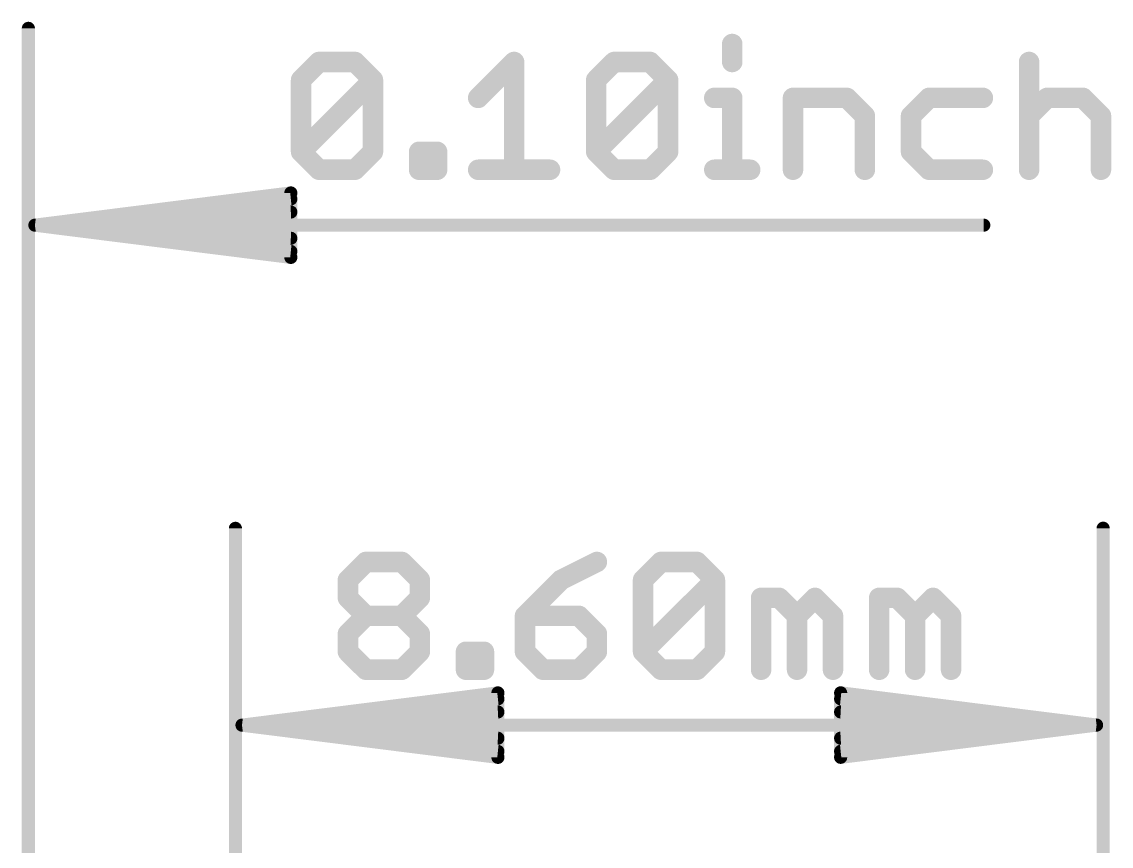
# Model space of a CAD drawing. Extents: x -40 to 67, y -21 to 32.
# Drawn here: x 3.74 to 14.54, y 23.82 to 31.99 of the extents above; entities that cross this region are included whole.
import ezdxf

# ---------------------------------------------------------------- set-up
doc = ezdxf.new("R2010")
doc.units = 0
doc.layers.add('47', color=253, linetype='CONTINUOUS')

msp = doc.modelspace()

# ---------------------------------------------------------------- linework, layer by layer
at = {"layer": '47'}
for points, const_width in [([(3.81, 19.558), (3.81, 31.922)], 0.13), ([(10.7824, 31.7668), (10.7824, 31.5888)], 0.2032), ([(6.5116, 31.4109), (6.6896, 31.5888)], 0.2032), ([(6.6896, 31.5888), (7.0455, 31.5888)], 0.2032), ([(7.0455, 31.5888), (7.2234, 31.4109)], 0.2032), ([(8.2657, 31.2329), (8.6216, 31.5888)], 0.2032), ([(8.6216, 31.5888), (8.6216, 30.5211)], 0.2032), ([(9.4351, 31.4109), (9.613, 31.5888)], 0.2032), ([(9.613, 31.5888), (9.9689, 31.5888)], 0.2032), ([(9.9689, 31.5888), (10.1469, 31.4109)], 0.2032), ([(13.7229, 31.5888), (13.7229, 30.5211)], 0.2032), ([(6.5116, 30.699), (6.5116, 31.4109)], 0.2032), ([(6.5116, 30.699), (7.2234, 31.4109)], 0.2032), ([(7.2234, 31.4109), (7.2234, 30.699)], 0.2032), ([(9.4351, 30.699), (9.4351, 31.4109)], 0.2032), ([(9.4351, 30.699), (10.1469, 31.4109)], 0.2032), ([(10.1469, 31.4109), (10.1469, 30.699)], 0.2032), ([(10.6045, 31.2329), (10.7824, 31.2329)], 0.2032), ([(10.7824, 31.2329), (10.7824, 30.5211)], 0.2032), ([(11.3841, 30.5211), (11.3841, 31.2329)], 0.2032), ([(11.3841, 31.2329), (11.9179, 31.2329)], 0.2032), ([(11.9179, 31.2329), (12.0959, 31.055)], 0.2032), ([(12.7314, 31.2329), (12.5535, 31.055)], 0.2032), ([(13.2653, 31.2329), (12.7314, 31.2329)], 0.2032), ([(13.7229, 31.055), (13.9008, 31.2329)], 0.2032), ([(13.9008, 31.2329), (14.2567, 31.2329)], 0.2032), ([(14.2567, 31.2329), (14.4347, 31.055)], 0.2032), ([(12.0959, 31.055), (12.0959, 30.5211)], 0.2032), ([(12.5535, 31.055), (12.5535, 30.699)], 0.2032), ([(14.4347, 31.055), (14.4347, 30.5211)], 0.2032), ([(6.6896, 30.5211), (6.5116, 30.699)], 0.2032), ([(7.2234, 30.699), (7.0455, 30.5211)], 0.2032), ([(7.681, 30.5211), (7.681, 30.699)], 0.2032), ([(7.681, 30.699), (7.8589, 30.699)], 0.2032), ([(7.8589, 30.699), (7.8589, 30.5211)], 0.2032), ([(9.613, 30.5211), (9.4351, 30.699)], 0.2032), ([(10.1469, 30.699), (9.9689, 30.5211)], 0.2032), ([(12.5535, 30.699), (12.7314, 30.5211)], 0.2032), ([(7.0455, 30.5211), (6.6896, 30.5211)], 0.2032), ([(7.8589, 30.5211), (7.681, 30.5211)], 0.2032), ([(8.2657, 30.5211), (8.9775, 30.5211)], 0.2032), ([(9.9689, 30.5211), (9.613, 30.5211)], 0.2032), ([(10.6045, 30.5211), (10.9604, 30.5211)], 0.2032), ([(12.7314, 30.5211), (13.2653, 30.5211)], 0.2032), ([(3.875, 29.972), (6.41, 30.2912)], 0.13), ([(6.41, 30.2912), (6.41, 29.6528)], 0.13), ([(3.875, 29.972), (6.41, 30.232)], 0.13), ([(3.875, 29.972), (6.41, 30.102)], 0.13), ([(3.875, 29.972), (13.274, 29.972)], 0.13), ([(6.41, 29.6528), (3.875, 29.972)], 0.13), ([(6.41, 29.842), (3.875, 29.972)], 0.13), ([(6.41, 29.712), (3.875, 29.972)], 0.13), ([(5.862, 18.16), (5.861, 26.9685)], 0.13), ([(14.4572, 18.161), (14.4562, 26.9695)], 0.13), ([(6.9756, 26.4575), (7.1536, 26.6355)], 0.2032), ([(7.1536, 26.6355), (7.5095, 26.6355)], 0.2032), ([(7.5095, 26.6355), (7.6874, 26.4575)], 0.2032), ([(9.4415, 26.6355), (9.0856, 26.4575)], 0.2032), ([(9.8991, 26.4575), (10.0771, 26.6355)], 0.2032), ([(10.0771, 26.6355), (10.433, 26.6355)], 0.2032), ([(10.433, 26.6355), (10.6109, 26.4575)], 0.2032), ([(6.9756, 26.2796), (6.9756, 26.4575)], 0.2032), ([(7.6874, 26.4575), (7.6874, 26.2796)], 0.2032), ([(9.0856, 26.4575), (8.7297, 26.1016)], 0.2032), ([(9.8991, 25.7457), (9.8991, 26.4575)], 0.2032), ([(9.8991, 25.7457), (10.6109, 26.4575)], 0.2032), ([(10.6109, 26.4575), (10.6109, 25.7457)], 0.2032), ([(7.1536, 26.1016), (6.9756, 26.2796)], 0.2032), ([(7.6874, 26.2796), (7.5095, 26.1016)], 0.2032), ([(11.0685, 25.5677), (11.0685, 26.2796)], 0.2032), ([(11.0685, 26.2796), (11.2465, 26.2796)], 0.2032), ([(11.2465, 26.2796), (11.4244, 26.1016)], 0.2032), ([(11.4244, 26.1016), (11.6024, 26.2796)], 0.2032), ([(11.6024, 26.2796), (11.7803, 26.1016)], 0.2032), ([(12.2379, 25.5677), (12.2379, 26.2796)], 0.2032), ([(12.2379, 26.2796), (12.4159, 26.2796)], 0.2032), ([(12.4159, 26.2796), (12.5938, 26.1016)], 0.2032), ([(12.5938, 26.1016), (12.7718, 26.2796)], 0.2032), ([(12.7718, 26.2796), (12.9497, 26.1016)], 0.2032), ([(6.9756, 25.9237), (7.1536, 26.1016)], 0.2032), ([(7.1536, 26.1016), (7.5095, 26.1016)], 0.2032), ([(7.5095, 26.1016), (7.6874, 25.9237)], 0.2032), ([(8.7297, 26.1016), (8.7297, 25.7457)], 0.2032), ([(9.2636, 26.1016), (8.7297, 26.1016)], 0.2032), ([(9.4415, 25.9237), (9.2636, 26.1016)], 0.2032), ([(11.4244, 26.1016), (11.4244, 25.5677)], 0.2032), ([(11.7803, 26.1016), (11.7803, 25.5677)], 0.2032), ([(12.5938, 26.1016), (12.5938, 25.5677)], 0.2032), ([(12.9497, 26.1016), (12.9497, 25.5677)], 0.2032), ([(6.9756, 25.7457), (6.9756, 25.9237)], 0.2032), ([(7.6874, 25.9237), (7.6874, 25.7457)], 0.2032), ([(9.4415, 25.7457), (9.4415, 25.9237)], 0.2032), ([(7.1536, 25.5677), (6.9756, 25.7457)], 0.2032), ([(7.6874, 25.7457), (7.5095, 25.5677)], 0.2032), ([(8.145, 25.5677), (8.145, 25.7457)], 0.2032), ([(8.145, 25.7457), (8.323, 25.7457)], 0.2032), ([(8.323, 25.7457), (8.323, 25.5677)], 0.2032), ([(8.7297, 25.7457), (8.9077, 25.5677)], 0.2032), ([(9.2636, 25.5677), (9.4415, 25.7457)], 0.2032), ([(10.0771, 25.5677), (9.8991, 25.7457)], 0.2032), ([(10.6109, 25.7457), (10.433, 25.5677)], 0.2032), ([(7.5095, 25.5677), (7.1536, 25.5677)], 0.2032), ([(8.323, 25.5677), (8.145, 25.5677)], 0.2032), ([(8.9077, 25.5677), (9.2636, 25.5677)], 0.2032), ([(10.433, 25.5677), (10.0771, 25.5677)], 0.2032), ([(5.9262, 25.0185), (8.4612, 25.3381)], 0.13), ([(8.4612, 25.3381), (8.4612, 24.6996)], 0.13), ([(14.3914, 25.0195), (11.8564, 25.3385)], 0.13), ([(11.8564, 25.3385), (11.8564, 24.7)], 0.13), ([(5.9262, 25.0185), (8.4612, 25.2788)], 0.13), ([(14.3914, 25.0195), (11.8564, 25.2792)], 0.13), ([(5.9262, 25.0185), (8.4612, 25.1488)], 0.13), ([(14.3914, 25.0195), (11.8564, 25.1492)], 0.13), ([(5.9262, 25.0185), (14.3914, 25.0195)], 0.13), ([(8.4612, 24.6996), (5.9262, 25.0185)], 0.13), ([(8.4612, 24.8888), (5.9262, 25.0185)], 0.13), ([(8.4612, 24.7588), (5.9262, 25.0185)], 0.13), ([(11.8564, 24.7), (14.3914, 25.0195)], 0.13), ([(11.8564, 24.8892), (14.3914, 25.0195)], 0.13), ([(11.8564, 24.7592), (14.3914, 25.0195)], 0.13)]:
    msp.add_lwpolyline(points, dxfattribs=dict(at, const_width=const_width))
for points, const_width in [([(3.8425, 31.922, 1), (3.7775, 31.922)], 0.065), ([(10.8332, 31.7668, 1), (10.7316, 31.7668)], 0.1016), ([(6.6896, 31.6396, 1), (6.6896, 31.538)], 0.1016), ([(6.7255, 31.5529, 1), (6.6536, 31.6247)], 0.1016), ([(7.0814, 31.6247, 1), (7.0095, 31.5529)], 0.1016), ([(7.0455, 31.538, 1), (7.0455, 31.6396)], 0.1016), ([(8.6724, 31.5888, 1), (8.5708, 31.5888)], 0.1016), ([(8.6575, 31.5529, 1), (8.5857, 31.6247)], 0.1016), ([(9.613, 31.6396, 1), (9.613, 31.538)], 0.1016), ([(9.649, 31.5529, 1), (9.5771, 31.6247)], 0.1016), ([(10.0049, 31.6247, 1), (9.933, 31.5529)], 0.1016), ([(9.9689, 31.538, 1), (9.9689, 31.6396)], 0.1016), ([(10.7316, 31.5888, 1), (10.8332, 31.5888)], 0.1016), ([(13.7737, 31.5888, 1), (13.6721, 31.5888)], 0.1016), ([(6.5624, 31.4109, 1), (6.4608, 31.4109)], 0.1016), ([(7.2742, 31.4109, 1), (7.1726, 31.4109)], 0.1016), ([(7.2593, 31.3749, 1), (7.1875, 31.4468)], 0.1016), ([(9.4859, 31.4109, 1), (9.3843, 31.4109)], 0.1016), ([(10.1977, 31.4109, 1), (10.0961, 31.4109)], 0.1016), ([(10.1828, 31.3749, 1), (10.111, 31.4468)], 0.1016), ([(6.4757, 31.4468, 1), (6.5475, 31.3749)], 0.1016), ([(7.1875, 31.3749, 1), (7.2593, 31.4468)], 0.1016), ([(9.3992, 31.4468, 1), (9.471, 31.3749)], 0.1016), ([(10.111, 31.3749, 1), (10.1828, 31.4468)], 0.1016), ([(8.2298, 31.2688, 1), (8.3016, 31.197)], 0.1016), ([(10.6045, 31.2837, 1), (10.6045, 31.1821)], 0.1016), ([(10.8332, 31.2329, 1), (10.7316, 31.2329)], 0.1016), ([(10.7824, 31.1821, 1), (10.7824, 31.2837)], 0.1016), ([(11.4349, 31.2329, 1), (11.3333, 31.2329)], 0.1016), ([(11.3841, 31.2837, 1), (11.3841, 31.1821)], 0.1016), ([(11.9539, 31.2688, 1), (11.882, 31.197)], 0.1016), ([(11.9179, 31.1821, 1), (11.9179, 31.2837)], 0.1016), ([(12.7314, 31.2837, 1), (12.7314, 31.1821)], 0.1016), ([(12.7674, 31.197, 1), (12.6955, 31.2688)], 0.1016), ([(13.2653, 31.1821, 1), (13.2653, 31.2837)], 0.1016), ([(13.9008, 31.2837, 1), (13.9008, 31.1821)], 0.1016), ([(13.9367, 31.197, 1), (13.8649, 31.2688)], 0.1016), ([(14.2927, 31.2688, 1), (14.2208, 31.197)], 0.1016), ([(14.2567, 31.1821, 1), (14.2567, 31.2837)], 0.1016), ([(12.1467, 31.055, 1), (12.0451, 31.055)], 0.1016), ([(12.06, 31.019, 1), (12.1318, 31.0909)], 0.1016), ([(12.6043, 31.055, 1), (12.5027, 31.055)], 0.1016), ([(12.5176, 31.0909, 1), (12.5894, 31.019)], 0.1016), ([(13.687, 31.0909, 1), (13.7588, 31.019)], 0.1016), ([(14.4855, 31.055, 1), (14.3839, 31.055)], 0.1016), ([(14.3988, 31.019, 1), (14.4706, 31.0909)], 0.1016), ([(6.5475, 30.735, 1), (6.4757, 30.6631)], 0.1016), ([(6.4757, 30.735, 1), (6.5475, 30.6631)], 0.1016), ([(7.2593, 30.6631, 1), (7.1875, 30.735)], 0.1016), ([(7.7318, 30.699, 1), (7.6302, 30.699)], 0.1016), ([(7.681, 30.7498, 1), (7.681, 30.6483)], 0.1016), ([(7.9097, 30.699, 1), (7.8081, 30.699)], 0.1016), ([(7.8589, 30.6483, 1), (7.8589, 30.7498)], 0.1016), ([(9.471, 30.735, 1), (9.3992, 30.6631)], 0.1016), ([(9.3992, 30.735, 1), (9.471, 30.6631)], 0.1016), ([(10.1828, 30.6631, 1), (10.111, 30.735)], 0.1016), ([(12.5894, 30.735, 1), (12.5176, 30.6631)], 0.1016), ([(6.4608, 30.699, 1), (6.5624, 30.699)], 0.1016), ([(7.1726, 30.699, 1), (7.2742, 30.699)], 0.1016), ([(9.3843, 30.699, 1), (9.4859, 30.699)], 0.1016), ([(10.0961, 30.699, 1), (10.1977, 30.699)], 0.1016), ([(12.5027, 30.699, 1), (12.6043, 30.699)], 0.1016), ([(6.6896, 30.5719, 1), (6.6896, 30.4703)], 0.1016), ([(6.6536, 30.4852, 1), (6.7255, 30.557)], 0.1016), ([(7.0095, 30.557, 1), (7.0814, 30.4852)], 0.1016), ([(7.0455, 30.4703, 1), (7.0455, 30.5719)], 0.1016), ([(7.681, 30.5719, 1), (7.681, 30.4703)], 0.1016), ([(7.6302, 30.5211, 1), (7.7318, 30.5211)], 0.1016), ([(7.8081, 30.5211, 1), (7.9097, 30.5211)], 0.1016), ([(7.8589, 30.4703, 1), (7.8589, 30.5719)], 0.1016), ([(8.2657, 30.5719, 1), (8.2657, 30.4703)], 0.1016), ([(8.5708, 30.5211, 1), (8.6724, 30.5211)], 0.1016), ([(8.9775, 30.4703, 1), (8.9775, 30.5719)], 0.1016), ([(9.613, 30.5719, 1), (9.613, 30.4703)], 0.1016), ([(9.5771, 30.4852, 1), (9.649, 30.557)], 0.1016), ([(9.933, 30.557, 1), (10.0049, 30.4852)], 0.1016), ([(9.9689, 30.4703, 1), (9.9689, 30.5719)], 0.1016), ([(10.6045, 30.5719, 1), (10.6045, 30.4703)], 0.1016), ([(10.7316, 30.5211, 1), (10.8332, 30.5211)], 0.1016), ([(10.9604, 30.4703, 1), (10.9604, 30.5719)], 0.1016), ([(11.3333, 30.5211, 1), (11.4349, 30.5211)], 0.1016), ([(12.0451, 30.5211, 1), (12.1467, 30.5211)], 0.1016), ([(12.7314, 30.5719, 1), (12.7314, 30.4703)], 0.1016), ([(12.6955, 30.4852, 1), (12.7674, 30.557)], 0.1016), ([(13.2653, 30.4703, 1), (13.2653, 30.5719)], 0.1016), ([(13.6721, 30.5211, 1), (13.7737, 30.5211)], 0.1016), ([(14.3839, 30.5211, 1), (14.4855, 30.5211)], 0.1016), ([(6.4425, 30.2912, 1), (6.3775, 30.2912)], 0.065), ([(6.4141, 30.259, 1), (6.4059, 30.3235)], 0.065), ([(6.4133, 30.1997, 1), (6.4067, 30.2643)], 0.065), ([(6.4117, 30.0695, 1), (6.4083, 30.1345)], 0.065), ([(3.875, 30.0045, 1), (3.875, 29.9395)], 0.065), ([(3.8791, 30.0042, 1), (3.8709, 29.9398)], 0.065), ([(3.8733, 30.0045, 1), (3.8767, 29.9395)], 0.065), ([(3.8767, 30.0045, 1), (3.8733, 29.9395)], 0.065), ([(3.8783, 30.0043, 1), (3.8717, 29.9397)], 0.065), ([(3.8717, 30.0043, 1), (3.8783, 29.9397)], 0.065), ([(3.8709, 30.0042, 1), (3.8791, 29.9398)], 0.065), ([(13.274, 29.9395, 1), (13.274, 30.0045)], 0.065), ([(6.4083, 29.8095, 1), (6.4117, 29.8745)], 0.065), ([(6.3775, 29.6528, 1), (6.4425, 29.6528)], 0.065), ([(6.4059, 29.6205, 1), (6.4141, 29.685)], 0.065), ([(6.4067, 29.6797, 1), (6.4133, 29.7443)], 0.065), ([(5.8935, 26.9685, 1), (5.8285, 26.9685)], 0.065), ([(14.4887, 26.9695, 1), (14.4237, 26.9695)], 0.065), ([(7.1536, 26.6863, 1), (7.1536, 26.5847)], 0.1016), ([(7.1895, 26.5995, 1), (7.1177, 26.6714)], 0.1016), ([(7.5454, 26.6714, 1), (7.4736, 26.5995)], 0.1016), ([(7.5095, 26.5847, 1), (7.5095, 26.6863)], 0.1016), ([(9.4642, 26.59, 1), (9.4188, 26.6809)], 0.1016), ([(10.0771, 26.6863, 1), (10.0771, 26.5847)], 0.1016), ([(10.113, 26.5995, 1), (10.0411, 26.6714)], 0.1016), ([(10.4689, 26.6714, 1), (10.3971, 26.5995)], 0.1016), ([(10.433, 26.5847, 1), (10.433, 26.6863)], 0.1016), ([(7.0264, 26.4575, 1), (6.9248, 26.4575)], 0.1016), ([(7.7382, 26.4575, 1), (7.6366, 26.4575)], 0.1016), ([(9.0629, 26.5029, 1), (9.1083, 26.4121)], 0.1016), ([(9.1215, 26.4216, 1), (9.0497, 26.4934)], 0.1016), ([(9.9499, 26.4575, 1), (9.8483, 26.4575)], 0.1016), ([(10.6617, 26.4575, 1), (10.5601, 26.4575)], 0.1016), ([(10.6468, 26.4216, 1), (10.575, 26.4934)], 0.1016), ([(6.9397, 26.4934, 1), (7.0115, 26.4216)], 0.1016), ([(7.6515, 26.4216, 1), (7.7234, 26.4934)], 0.1016), ([(9.8632, 26.4934, 1), (9.935, 26.4216)], 0.1016), ([(10.575, 26.4216, 1), (10.6468, 26.4934)], 0.1016), ([(7.0115, 26.3155, 1), (6.9397, 26.2436)], 0.1016), ([(7.7234, 26.2436, 1), (7.6515, 26.3155)], 0.1016), ([(11.1193, 26.2796, 1), (11.0177, 26.2796)], 0.1016), ([(11.0685, 26.3304, 1), (11.0685, 26.2288)], 0.1016), ([(11.2824, 26.3155, 1), (11.2105, 26.2436)], 0.1016), ([(11.2465, 26.2288, 1), (11.2465, 26.3304)], 0.1016), ([(11.6383, 26.3155, 1), (11.5665, 26.2436)], 0.1016), ([(11.6383, 26.2436, 1), (11.5665, 26.3155)], 0.1016), ([(12.2887, 26.2796, 1), (12.1871, 26.2796)], 0.1016), ([(12.2379, 26.3304, 1), (12.2379, 26.2288)], 0.1016), ([(12.4518, 26.3155, 1), (12.3799, 26.2436)], 0.1016), ([(12.4159, 26.2288, 1), (12.4159, 26.3304)], 0.1016), ([(12.8077, 26.3155, 1), (12.7358, 26.2436)], 0.1016), ([(12.8077, 26.2436, 1), (12.7358, 26.3155)], 0.1016), ([(6.9248, 26.2796, 1), (7.0264, 26.2796)], 0.1016), ([(7.6366, 26.2796, 1), (7.7382, 26.2796)], 0.1016), ([(7.1536, 26.1524, 1), (7.1536, 26.0508)], 0.1016), ([(7.1895, 26.0657, 1), (7.1177, 26.1375)], 0.1016), ([(7.1177, 26.0657, 1), (7.1895, 26.1375)], 0.1016), ([(7.5454, 26.1375, 1), (7.4736, 26.0657)], 0.1016), ([(7.4736, 26.1375, 1), (7.5454, 26.0657)], 0.1016), ([(7.5095, 26.0508, 1), (7.5095, 26.1524)], 0.1016), ([(8.7805, 26.1016, 1), (8.6789, 26.1016)], 0.1016), ([(8.7297, 26.1524, 1), (8.7297, 26.0508)], 0.1016), ([(8.6938, 26.1375, 1), (8.7656, 26.0657)], 0.1016), ([(9.2995, 26.1375, 1), (9.2277, 26.0657)], 0.1016), ([(9.2636, 26.0508, 1), (9.2636, 26.1524)], 0.1016), ([(11.4752, 26.1016, 1), (11.3736, 26.1016)], 0.1016), ([(11.3885, 26.1375, 1), (11.4603, 26.0657)], 0.1016), ([(11.3885, 26.0657, 1), (11.4603, 26.1375)], 0.1016), ([(11.8311, 26.1016, 1), (11.7295, 26.1016)], 0.1016), ([(11.7444, 26.0657, 1), (11.8162, 26.1375)], 0.1016), ([(12.6446, 26.1016, 1), (12.543, 26.1016)], 0.1016), ([(12.5579, 26.1375, 1), (12.6297, 26.0657)], 0.1016), ([(12.5579, 26.0657, 1), (12.6297, 26.1375)], 0.1016), ([(13.0005, 26.1016, 1), (12.8989, 26.1016)], 0.1016), ([(12.9138, 26.0657, 1), (12.9856, 26.1375)], 0.1016), ([(7.0264, 25.9237, 1), (6.9248, 25.9237)], 0.1016), ([(6.9397, 25.9596, 1), (7.0115, 25.8877)], 0.1016), ([(7.7382, 25.9237, 1), (7.6366, 25.9237)], 0.1016), ([(7.6515, 25.8877, 1), (7.7234, 25.9596)], 0.1016), ([(9.4923, 25.9237, 1), (9.3907, 25.9237)], 0.1016), ([(9.4056, 25.8877, 1), (9.4774, 25.9596)], 0.1016), ([(7.0115, 25.7816, 1), (6.9397, 25.7098)], 0.1016), ([(6.9248, 25.7457, 1), (7.0264, 25.7457)], 0.1016), ([(7.6366, 25.7457, 1), (7.7382, 25.7457)], 0.1016), ([(7.7234, 25.7098, 1), (7.6515, 25.7816)], 0.1016), ([(8.1958, 25.7457, 1), (8.0942, 25.7457)], 0.1016), ([(8.145, 25.7965, 1), (8.145, 25.6949)], 0.1016), ([(8.3738, 25.7457, 1), (8.2722, 25.7457)], 0.1016), ([(8.323, 25.6949, 1), (8.323, 25.7965)], 0.1016), ([(8.7656, 25.7816, 1), (8.6938, 25.7098)], 0.1016), ([(8.6789, 25.7457, 1), (8.7805, 25.7457)], 0.1016), ([(9.3907, 25.7457, 1), (9.4923, 25.7457)], 0.1016), ([(9.4774, 25.7098, 1), (9.4056, 25.7816)], 0.1016), ([(9.935, 25.7816, 1), (9.8632, 25.7098)], 0.1016), ([(9.8632, 25.7816, 1), (9.935, 25.7098)], 0.1016), ([(9.8483, 25.7457, 1), (9.9499, 25.7457)], 0.1016), ([(10.5601, 25.7457, 1), (10.6617, 25.7457)], 0.1016), ([(10.6468, 25.7098, 1), (10.575, 25.7816)], 0.1016), ([(7.1536, 25.6185, 1), (7.1536, 25.5169)], 0.1016), ([(7.1177, 25.5318, 1), (7.1895, 25.6037)], 0.1016), ([(7.4736, 25.6037, 1), (7.5454, 25.5318)], 0.1016), ([(7.5095, 25.5169, 1), (7.5095, 25.6185)], 0.1016), ([(8.145, 25.6185, 1), (8.145, 25.5169)], 0.1016), ([(8.0942, 25.5677, 1), (8.1958, 25.5677)], 0.1016), ([(8.2722, 25.5677, 1), (8.3738, 25.5677)], 0.1016), ([(8.323, 25.5169, 1), (8.323, 25.6185)], 0.1016), ([(8.9077, 25.6185, 1), (8.9077, 25.5169)], 0.1016), ([(8.8718, 25.5318, 1), (8.9436, 25.6037)], 0.1016), ([(9.2277, 25.6037, 1), (9.2995, 25.5318)], 0.1016), ([(9.2636, 25.5169, 1), (9.2636, 25.6185)], 0.1016), ([(10.0771, 25.6185, 1), (10.0771, 25.5169)], 0.1016), ([(10.0411, 25.5318, 1), (10.113, 25.6037)], 0.1016), ([(10.3971, 25.6037, 1), (10.4689, 25.5318)], 0.1016), ([(10.433, 25.5169, 1), (10.433, 25.6185)], 0.1016), ([(11.0177, 25.5677, 1), (11.1193, 25.5677)], 0.1016), ([(11.3736, 25.5677, 1), (11.4752, 25.5677)], 0.1016), ([(11.7295, 25.5677, 1), (11.8311, 25.5677)], 0.1016), ([(12.1871, 25.5677, 1), (12.2887, 25.5677)], 0.1016), ([(12.543, 25.5677, 1), (12.6446, 25.5677)], 0.1016), ([(12.8989, 25.5677, 1), (13.0005, 25.5677)], 0.1016), ([(8.4937, 25.3381, 1), (8.4287, 25.3381)], 0.065), ([(8.4652, 25.3058, 1), (8.4571, 25.3703)], 0.065), ([(11.8604, 25.3707, 1), (11.8523, 25.3062)], 0.065), ([(11.8889, 25.3385, 1), (11.8239, 25.3385)], 0.065), ([(8.4645, 25.2465, 1), (8.4579, 25.3112)], 0.065), ([(11.8597, 25.3116, 1), (11.8531, 25.2469)], 0.065), ([(8.4629, 25.1164, 1), (8.4595, 25.1813)], 0.065), ([(11.858, 25.1817, 1), (11.8547, 25.1168)], 0.065), ([(5.9303, 25.0508, 1), (5.9221, 24.9863)], 0.065), ([(5.9295, 25.0509, 1), (5.9229, 24.9862)], 0.065), ([(5.9262, 25.051, 1), (5.9262, 24.986)], 0.065), ([(5.9245, 25.051, 1), (5.9279, 24.9861)], 0.065), ([(5.9279, 25.051, 1), (5.9245, 24.9861)], 0.065), ([(5.9229, 25.0509, 1), (5.9295, 24.9862)], 0.065), ([(5.9221, 25.0508, 1), (5.9303, 24.9863)], 0.065), ([(14.3955, 24.9873, 1), (14.3873, 25.0518)], 0.065), ([(14.3873, 24.9873, 1), (14.3955, 25.0518)], 0.065), ([(14.3947, 24.9872, 1), (14.3881, 25.0519)], 0.065), ([(14.3881, 24.9872, 1), (14.3947, 25.0519)], 0.065), ([(14.3897, 24.9871, 1), (14.3931, 25.052)], 0.065), ([(14.3931, 24.9871, 1), (14.3897, 25.052)], 0.065), ([(14.3914, 24.987, 1), (14.3914, 25.052)], 0.065), ([(8.4596, 24.8564, 1), (8.4629, 24.9213)], 0.065), ([(11.8547, 24.9217, 1), (11.8581, 24.8568)], 0.065), ([(8.4579, 24.7265, 1), (8.4645, 24.7912)], 0.065), ([(11.8531, 24.7916, 1), (11.8598, 24.7269)], 0.065), ([(8.4287, 24.6996, 1), (8.4937, 24.6996)], 0.065), ([(8.4572, 24.6673, 1), (8.4653, 24.7318)], 0.065), ([(11.8524, 24.7322, 1), (11.8605, 24.6677)], 0.065), ([(11.8239, 24.7, 1), (11.8889, 24.7)], 0.065)]:
    msp.add_lwpolyline(points, format="xyb", dxfattribs=dict(at, const_width=const_width))

doc.saveas('drawing.dxf')
